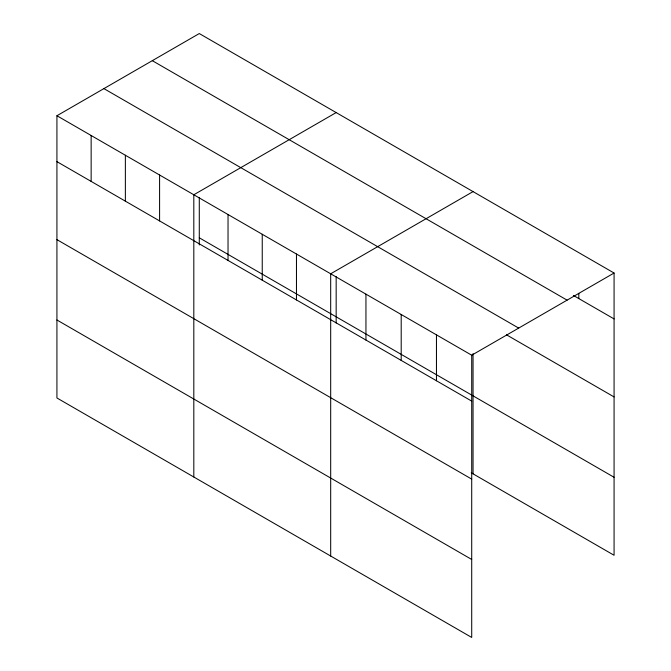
<?xml version="1.0" encoding="UTF-8"?>
<svg xmlns="http://www.w3.org/2000/svg" width="671" height="671" viewBox="0 0 671 671"><rect width="100%" height="100%" fill="white"/><g stroke="black" fill="none" stroke-linecap="round" stroke-linejoin="round"><path stroke-width="1.01" d="M56.926 115.739L471.713 355.211L471.713 637.45L56.926 397.978L56.926 115.739L199.287 33.55L614.074 273.022L614.074 555.261L471.243 472.803M336.163 112.577L193.81 194.766L193.81 477.006M473.047 191.604L330.686 273.793L330.686 556.033M471.713 355.211L614.074 273.022M573.386 295.441L614.074 318.926M152.309 60.675L567.096 300.147M103.904 88.614L518.691 328.094M506.496 334.812L614.074 396.922M199.287 237.802L614.074 477.274M56.926 161.644L471.713 401.115M56.926 239.639L471.713 479.111M56.926 319.992L471.713 559.463M578.813 293.361L578.813 298.578M473.047 353.617L473.047 473.843M436.46 334.854L436.46 380.767M401.199 314.498L401.199 360.411M365.947 294.15L365.947 340.054M336.163 276.645L336.163 322.986M296.465 254.032L296.465 299.945M262.244 234.28L262.244 280.184M228.031 214.519L228.031 260.432M199.287 197.626L199.287 244.982M159.589 175.005L159.589 220.918M125.368 155.253L125.368 201.157M91.147 135.492L91.147 181.405"/></g></svg>
